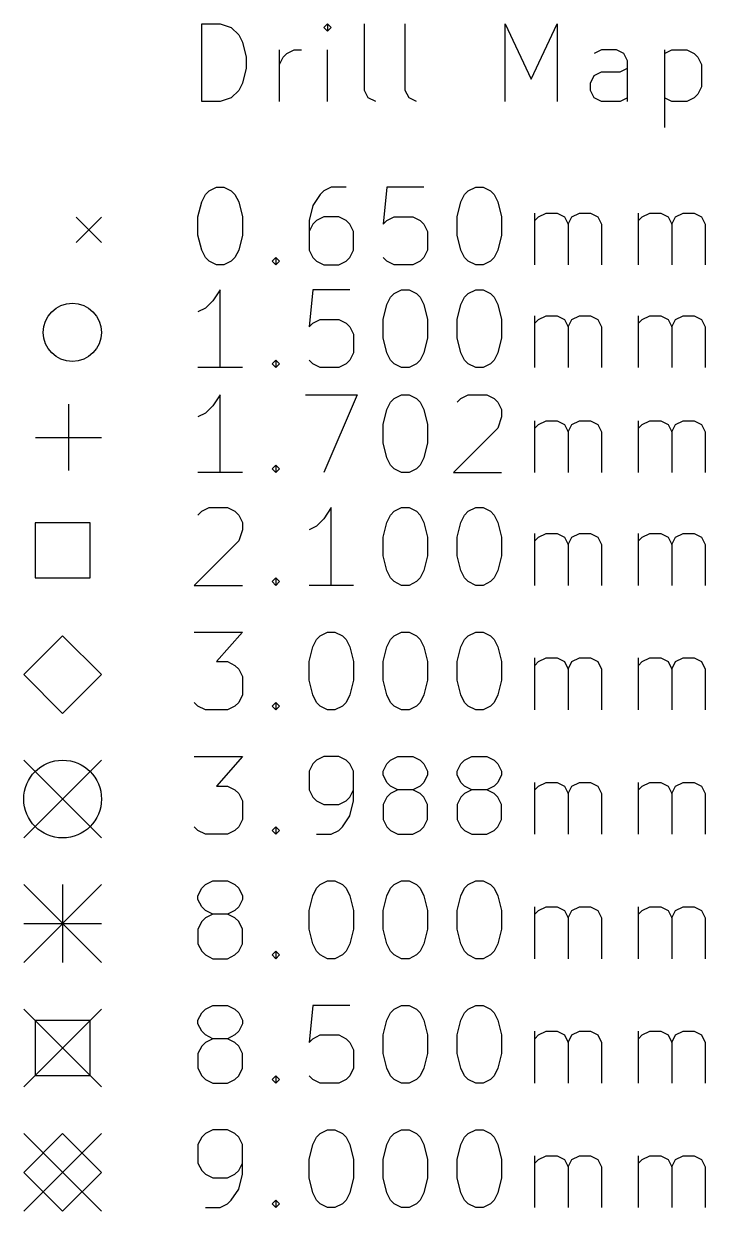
# Model space of a CAD drawing. Extents: x -27 to 322, y -216 to -27.
# Drawn here: x -27.02 to -9.5, y -214.92 to -184.38 of the extents above; entities that cross this region are included whole.
import ezdxf

# ---------------------------------------------------------------- set-up
doc = ezdxf.new("R2010")
doc.units = 0
doc.layers.add('BLACK', color=7, linetype='CONTINUOUS')

msp = doc.modelspace()

# ---------------------------------------------------------------- linework, layer by layer
at = {"layer": 'BLACK', "linetype": 'CONTINUOUS'}
for p, q in [((-22.4477, -186.383), (-22.4477, -184.383)), ((-22.4477, -184.383), (-21.9715, -184.383)), ((-21.9715, -184.383), (-21.6858, -184.479)), ((-19.2096, -184.383), (-19.3049, -184.479)), ((-19.1144, -184.479), (-19.2096, -184.383)), ((-19.2096, -184.383), (-19.2096, -184.574)), ((-18.2572, -186.098), (-18.2572, -184.383)), ((-17.2096, -186.098), (-17.2096, -184.383)), ((-14.6382, -186.383), (-14.6382, -184.383)), ((-14.6382, -184.383), (-13.9715, -185.812)), ((-13.9715, -185.812), (-13.3049, -184.383)), ((-13.3049, -184.383), (-13.3049, -186.383)), ((-21.6858, -184.479), (-21.4953, -184.669)), ((-21.4953, -184.669), (-21.4001, -184.86)), ((-19.3049, -184.479), (-19.2096, -184.574)), ((-19.2096, -184.574), (-19.1144, -184.479)), ((-21.4001, -184.86), (-21.3049, -185.241)), ((-20.4477, -186.383), (-20.4477, -185.05)), ((-20.2572, -185.145), (-20.0668, -185.05)), ((-20.0668, -185.05), (-19.8763, -185.05)), ((-19.2096, -186.383), (-19.2096, -185.05)), ((-12.162, -185.05), (-12.3525, -185.145)), ((-11.781, -185.05), (-12.162, -185.05)), ((-11.5906, -185.145), (-11.781, -185.05)), ((-10.5429, -185.05), (-10.5429, -187.05)), ((-10.5429, -185.145), (-10.3525, -185.05)), ((-10.3525, -185.05), (-9.97152, -185.05)), ((-9.97152, -185.05), (-9.78104, -185.145)), ((-21.3049, -185.241), (-21.3049, -185.526)), ((-20.4477, -185.431), (-20.3525, -185.241)), ((-20.3525, -185.241), (-20.2572, -185.145)), ((-11.4953, -185.336), (-11.5906, -185.145)), ((-11.4953, -186.383), (-11.4953, -185.336)), ((-9.78104, -185.145), (-9.6858, -185.241)), ((-9.6858, -185.241), (-9.59057, -185.431)), ((-21.3049, -185.526), (-21.4001, -185.907)), ((-12.3525, -185.717), (-12.162, -185.621)), ((-12.162, -185.621), (-11.6858, -185.621)), ((-11.6858, -185.621), (-11.4953, -185.526)), ((-9.59057, -185.431), (-9.59057, -186.002)), ((-21.4001, -185.907), (-21.4953, -186.098)), ((-12.4477, -185.907), (-12.3525, -185.717)), ((-12.4477, -186.098), (-12.4477, -185.907)), ((-21.4953, -186.098), (-21.6858, -186.288)), ((-18.162, -186.288), (-18.2572, -186.098)), ((-17.1144, -186.288), (-17.2096, -186.098)), ((-12.3525, -186.288), (-12.4477, -186.098)), ((-9.6858, -186.193), (-9.78104, -186.288)), ((-9.59057, -186.002), (-9.6858, -186.193)), ((-21.9715, -186.383), (-22.4477, -186.383)), ((-21.6858, -186.288), (-21.9715, -186.383)), ((-17.9715, -186.383), (-18.162, -186.288)), ((-16.9239, -186.383), (-17.1144, -186.288)), ((-12.162, -186.383), (-12.3525, -186.288)), ((-11.6858, -186.383), (-12.162, -186.383)), ((-11.4953, -186.288), (-11.6858, -186.383)), ((-10.3525, -186.383), (-10.5429, -186.288)), ((-9.97152, -186.383), (-10.3525, -186.383)), ((-9.78104, -186.288), (-9.97152, -186.383)), ((-22.3525, -188.774), (-22.2572, -188.679)), ((-22.2572, -188.679), (-22.0668, -188.583)), ((-22.0668, -188.583), (-21.8763, -188.583)), ((-21.8763, -188.583), (-21.6858, -188.679)), ((-21.6858, -188.679), (-21.5906, -188.774)), ((-19.3049, -188.679), (-19.4001, -188.774)), ((-19.1144, -188.583), (-19.3049, -188.679)), ((-18.7334, -188.583), (-19.1144, -188.583)), ((-17.6858, -188.583), (-17.781, -189.536)), ((-16.7334, -188.583), (-17.6858, -188.583)), ((-15.6858, -188.774), (-15.5906, -188.679)), ((-15.5906, -188.679), (-15.4001, -188.583)), ((-15.4001, -188.583), (-15.2096, -188.583)), ((-15.2096, -188.583), (-15.0191, -188.679)), ((-15.0191, -188.679), (-14.9239, -188.774)), ((-22.5429, -189.345), (-22.4477, -188.964)), ((-22.4477, -188.964), (-22.3525, -188.774)), ((-21.5906, -188.774), (-21.4953, -188.964)), ((-21.4953, -188.964), (-21.4001, -189.345)), ((-19.4001, -188.774), (-19.5906, -189.06)), ((-15.8763, -189.345), (-15.781, -188.964)), ((-15.781, -188.964), (-15.6858, -188.774)), ((-14.9239, -188.774), (-14.8287, -188.964)), ((-14.8287, -188.964), (-14.7334, -189.345)), ((-19.5906, -189.06), (-19.6858, -189.441)), ((-13.8763, -190.583), (-13.8763, -189.25)), ((-13.781, -189.345), (-13.5906, -189.25)), ((-13.5906, -189.25), (-13.3049, -189.25)), ((-13.3049, -189.25), (-13.1144, -189.345)), ((-12.9239, -189.345), (-12.7334, -189.25)), ((-12.7334, -189.25), (-12.4477, -189.25)), ((-12.4477, -189.25), (-12.2572, -189.345)), ((-11.2096, -190.583), (-11.2096, -189.25)), ((-11.1144, -189.345), (-10.9239, -189.25)), ((-10.9239, -189.25), (-10.6382, -189.25)), ((-10.6382, -189.25), (-10.4477, -189.345)), ((-10.2572, -189.345), (-10.0668, -189.25)), ((-10.0668, -189.25), (-9.78104, -189.25)), ((-9.78104, -189.25), (-9.59057, -189.345)), ((-25.6739, -189.354), (-25.0239, -190.004)), ((-25.0239, -189.354), (-25.6739, -190.004)), ((-22.5429, -189.821), (-22.5429, -189.345)), ((-21.4001, -189.345), (-21.4001, -189.821)), ((-19.6858, -189.441), (-19.6858, -190.202)), ((-19.5906, -189.536), (-19.6858, -189.726)), ((-19.4953, -189.441), (-19.5906, -189.536)), ((-19.3049, -189.345), (-19.4953, -189.441)), ((-18.9239, -189.345), (-19.3049, -189.345)), ((-18.7334, -189.441), (-18.9239, -189.345)), ((-18.6382, -189.536), (-18.7334, -189.441)), ((-18.5429, -189.726), (-18.6382, -189.536)), ((-17.781, -189.536), (-17.6858, -189.441)), ((-17.6858, -189.441), (-17.4953, -189.345)), ((-17.4953, -189.345), (-17.0191, -189.345)), ((-17.0191, -189.345), (-16.8287, -189.441)), ((-16.8287, -189.441), (-16.7334, -189.536)), ((-16.7334, -189.536), (-16.6382, -189.726)), ((-15.8763, -189.821), (-15.8763, -189.345)), ((-14.7334, -189.345), (-14.7334, -189.821)), ((-13.8763, -189.441), (-13.781, -189.345)), ((-13.1144, -189.345), (-13.0191, -189.536)), ((-13.0191, -189.536), (-12.9239, -189.345)), ((-13.0191, -189.536), (-13.0191, -190.583)), ((-12.2572, -189.345), (-12.162, -189.536)), ((-12.162, -189.536), (-12.162, -190.583)), ((-11.2096, -189.441), (-11.1144, -189.345)), ((-10.4477, -189.345), (-10.3525, -189.536)), ((-10.3525, -189.536), (-10.2572, -189.345)), ((-10.3525, -189.536), (-10.3525, -190.583)), ((-9.59057, -189.345), (-9.49533, -189.536)), ((-9.49533, -189.536), (-9.49533, -190.583)), ((-22.4477, -190.202), (-22.5429, -189.821)), ((-21.4001, -189.821), (-21.4953, -190.202)), ((-18.5429, -190.202), (-18.5429, -189.726)), ((-16.6382, -189.726), (-16.6382, -190.202)), ((-15.781, -190.202), (-15.8763, -189.821)), ((-14.7334, -189.821), (-14.8287, -190.202)), ((-22.3525, -190.393), (-22.4477, -190.202)), ((-21.4953, -190.202), (-21.5906, -190.393)), ((-19.6858, -190.202), (-19.5906, -190.393)), ((-18.6382, -190.393), (-18.5429, -190.202)), ((-16.6382, -190.202), (-16.7334, -190.393)), ((-15.6858, -190.393), (-15.781, -190.202)), ((-14.8287, -190.202), (-14.9239, -190.393)), ((-22.2572, -190.488), (-22.3525, -190.393)), ((-22.0668, -190.583), (-22.2572, -190.488)), ((-21.6858, -190.488), (-21.8763, -190.583)), ((-21.5906, -190.393), (-21.6858, -190.488)), ((-20.6382, -190.488), (-20.5429, -190.393)), ((-20.5429, -190.583), (-20.6382, -190.488)), ((-20.5429, -190.393), (-20.4477, -190.488)), ((-20.5429, -190.393), (-20.5429, -190.583)), ((-20.4477, -190.488), (-20.5429, -190.583)), ((-19.5906, -190.393), (-19.4953, -190.488)), ((-19.4953, -190.488), (-19.3049, -190.583)), ((-18.9239, -190.583), (-18.7334, -190.488)), ((-18.7334, -190.488), (-18.6382, -190.393)), ((-17.6858, -190.488), (-17.781, -190.393)), ((-17.4953, -190.583), (-17.6858, -190.488)), ((-16.8287, -190.488), (-17.0191, -190.583)), ((-16.7334, -190.393), (-16.8287, -190.488)), ((-15.5906, -190.488), (-15.6858, -190.393)), ((-15.4001, -190.583), (-15.5906, -190.488)), ((-15.0191, -190.488), (-15.2096, -190.583)), ((-14.9239, -190.393), (-15.0191, -190.488)), ((-21.8763, -190.583), (-22.0668, -190.583)), ((-19.3049, -190.583), (-18.9239, -190.583)), ((-17.0191, -190.583), (-17.4953, -190.583)), ((-15.2096, -190.583), (-15.4001, -190.583)), ((-21.9715, -191.223), (-22.162, -191.509)), ((-21.9715, -193.223), (-21.9715, -191.223)), ((-19.5906, -191.223), (-19.6858, -192.176)), ((-18.6382, -191.223), (-19.5906, -191.223)), ((-17.6858, -191.604), (-17.5906, -191.414)), ((-17.5906, -191.414), (-17.4953, -191.319)), ((-17.4953, -191.319), (-17.3049, -191.223)), ((-17.3049, -191.223), (-17.1144, -191.223)), ((-17.1144, -191.223), (-16.9239, -191.319)), ((-16.9239, -191.319), (-16.8287, -191.414)), ((-16.8287, -191.414), (-16.7334, -191.604)), ((-15.781, -191.604), (-15.6858, -191.414)), ((-15.6858, -191.414), (-15.5906, -191.319)), ((-15.5906, -191.319), (-15.4001, -191.223)), ((-15.4001, -191.223), (-15.2096, -191.223)), ((-15.2096, -191.223), (-15.0191, -191.319)), ((-15.0191, -191.319), (-14.9239, -191.414)), ((-14.9239, -191.414), (-14.8287, -191.604)), ((-22.3525, -191.7), (-22.5429, -191.795)), ((-22.162, -191.509), (-22.3525, -191.7)), ((-17.781, -191.985), (-17.6858, -191.604)), ((-16.7334, -191.604), (-16.6382, -191.985)), ((-15.8763, -191.985), (-15.781, -191.604)), ((-14.8287, -191.604), (-14.7334, -191.985)), ((-19.5906, -192.081), (-19.4001, -191.985)), ((-19.4001, -191.985), (-18.9239, -191.985)), ((-18.9239, -191.985), (-18.7334, -192.081)), ((-17.781, -192.461), (-17.781, -191.985)), ((-16.6382, -191.985), (-16.6382, -192.461)), ((-15.8763, -192.461), (-15.8763, -191.985)), ((-14.7334, -191.985), (-14.7334, -192.461)), ((-13.8763, -193.223), (-13.8763, -191.89)), ((-13.8763, -192.081), (-13.781, -191.985)), ((-13.781, -191.985), (-13.5906, -191.89)), ((-13.5906, -191.89), (-13.3049, -191.89)), ((-13.3049, -191.89), (-13.1144, -191.985)), ((-13.1144, -191.985), (-13.0191, -192.176)), ((-13.0191, -192.176), (-12.9239, -191.985)), ((-12.9239, -191.985), (-12.7334, -191.89)), ((-12.7334, -191.89), (-12.4477, -191.89)), ((-12.4477, -191.89), (-12.2572, -191.985)), ((-12.2572, -191.985), (-12.162, -192.176)), ((-11.2096, -193.223), (-11.2096, -191.89)), ((-11.2096, -192.081), (-11.1144, -191.985)), ((-11.1144, -191.985), (-10.9239, -191.89)), ((-10.9239, -191.89), (-10.6382, -191.89)), ((-10.6382, -191.89), (-10.4477, -191.985)), ((-10.4477, -191.985), (-10.3525, -192.176)), ((-10.3525, -192.176), (-10.2572, -191.985)), ((-10.2572, -191.985), (-10.0668, -191.89)), ((-10.0668, -191.89), (-9.78104, -191.89)), ((-9.78104, -191.89), (-9.59057, -191.985)), ((-9.59057, -191.985), (-9.49533, -192.176)), ((-19.6858, -192.176), (-19.5906, -192.081)), ((-18.7334, -192.081), (-18.6382, -192.176)), ((-18.6382, -192.176), (-18.5429, -192.366)), ((-18.5429, -192.366), (-18.5429, -192.842)), ((-13.0191, -192.176), (-13.0191, -193.223)), ((-12.162, -192.176), (-12.162, -193.223)), ((-10.3525, -192.176), (-10.3525, -193.223)), ((-9.49533, -192.176), (-9.49533, -193.223)), ((-17.6858, -192.842), (-17.781, -192.461)), ((-16.6382, -192.461), (-16.7334, -192.842)), ((-15.781, -192.842), (-15.8763, -192.461)), ((-14.7334, -192.461), (-14.8287, -192.842)), ((-18.5429, -192.842), (-18.6382, -193.033)), ((-17.5906, -193.033), (-17.6858, -192.842)), ((-16.7334, -192.842), (-16.8287, -193.033)), ((-15.6858, -193.033), (-15.781, -192.842)), ((-14.8287, -192.842), (-14.9239, -193.033)), ((-21.4001, -193.223), (-22.5429, -193.223)), ((-20.6382, -193.128), (-20.5429, -193.033)), ((-20.5429, -193.223), (-20.6382, -193.128)), ((-20.5429, -193.033), (-20.4477, -193.128)), ((-20.5429, -193.033), (-20.5429, -193.223)), ((-20.4477, -193.128), (-20.5429, -193.223)), ((-19.5906, -193.128), (-19.6858, -193.033)), ((-19.4001, -193.223), (-19.5906, -193.128)), ((-18.9239, -193.223), (-19.4001, -193.223)), ((-18.7334, -193.128), (-18.9239, -193.223)), ((-18.6382, -193.033), (-18.7334, -193.128)), ((-17.4953, -193.128), (-17.5906, -193.033)), ((-17.3049, -193.223), (-17.4953, -193.128)), ((-17.1144, -193.223), (-17.3049, -193.223)), ((-16.9239, -193.128), (-17.1144, -193.223)), ((-16.8287, -193.033), (-16.9239, -193.128)), ((-15.5906, -193.128), (-15.6858, -193.033)), ((-15.4001, -193.223), (-15.5906, -193.128)), ((-15.2096, -193.223), (-15.4001, -193.223)), ((-15.0191, -193.128), (-15.2096, -193.223)), ((-14.9239, -193.033), (-15.0191, -193.128)), ((-25.8748, -194.168), (-25.8748, -195.869)), ((-22.162, -194.209), (-22.3525, -194.4)), ((-21.9715, -193.923), (-22.162, -194.209)), ((-21.9715, -195.923), (-21.9715, -193.923)), ((-19.781, -193.923), (-18.4477, -193.923)), ((-18.4477, -193.923), (-19.3049, -195.923)), ((-17.6858, -194.304), (-17.5906, -194.114)), ((-17.5906, -194.114), (-17.4953, -194.019)), ((-17.4953, -194.019), (-17.3049, -193.923)), ((-17.3049, -193.923), (-17.1144, -193.923)), ((-17.1144, -193.923), (-16.9239, -194.019)), ((-16.9239, -194.019), (-16.8287, -194.114)), ((-16.8287, -194.114), (-16.7334, -194.304)), ((-15.8763, -194.114), (-15.781, -194.019)), ((-15.781, -194.019), (-15.5906, -193.923)), ((-15.5906, -193.923), (-15.1144, -193.923)), ((-15.1144, -193.923), (-14.9239, -194.019)), ((-14.9239, -194.019), (-14.8287, -194.114)), ((-14.8287, -194.114), (-14.7334, -194.304)), ((-22.3525, -194.4), (-22.5429, -194.495)), ((-17.781, -194.685), (-17.6858, -194.304)), ((-16.7334, -194.304), (-16.6382, -194.685)), ((-14.7334, -194.495), (-14.8287, -194.781)), ((-14.7334, -194.304), (-14.7334, -194.495)), ((-17.781, -195.161), (-17.781, -194.685)), ((-16.6382, -194.685), (-16.6382, -195.161)), ((-14.8287, -194.781), (-15.9715, -195.923)), ((-13.8763, -195.923), (-13.8763, -194.59)), ((-13.8763, -194.781), (-13.781, -194.685)), ((-13.781, -194.685), (-13.5906, -194.59)), ((-13.5906, -194.59), (-13.3049, -194.59)), ((-13.3049, -194.59), (-13.1144, -194.685)), ((-13.1144, -194.685), (-13.0191, -194.876)), ((-13.0191, -194.876), (-12.9239, -194.685)), ((-12.9239, -194.685), (-12.7334, -194.59)), ((-12.7334, -194.59), (-12.4477, -194.59)), ((-12.4477, -194.59), (-12.2572, -194.685)), ((-12.2572, -194.685), (-12.162, -194.876)), ((-11.2096, -195.923), (-11.2096, -194.59)), ((-11.2096, -194.781), (-11.1144, -194.685)), ((-11.1144, -194.685), (-10.9239, -194.59)), ((-10.9239, -194.59), (-10.6382, -194.59)), ((-10.6382, -194.59), (-10.4477, -194.685)), ((-10.4477, -194.685), (-10.3525, -194.876)), ((-10.3525, -194.876), (-10.2572, -194.685)), ((-10.2572, -194.685), (-10.0668, -194.59)), ((-10.0668, -194.59), (-9.78104, -194.59)), ((-9.78104, -194.59), (-9.59057, -194.685)), ((-9.59057, -194.685), (-9.49533, -194.876)), ((-26.7257, -195.019), (-25.0239, -195.019)), ((-13.0191, -194.876), (-13.0191, -195.923)), ((-12.162, -194.876), (-12.162, -195.923)), ((-10.3525, -194.876), (-10.3525, -195.923)), ((-9.49533, -194.876), (-9.49533, -195.923)), ((-17.6858, -195.542), (-17.781, -195.161)), ((-16.6382, -195.161), (-16.7334, -195.542)), ((-20.6382, -195.828), (-20.5429, -195.733)), ((-20.5429, -195.733), (-20.4477, -195.828)), ((-20.5429, -195.733), (-20.5429, -195.923)), ((-17.5906, -195.733), (-17.6858, -195.542)), ((-17.4953, -195.828), (-17.5906, -195.733)), ((-16.8287, -195.733), (-16.9239, -195.828)), ((-16.7334, -195.542), (-16.8287, -195.733)), ((-21.4001, -195.923), (-22.5429, -195.923)), ((-20.5429, -195.923), (-20.6382, -195.828)), ((-20.4477, -195.828), (-20.5429, -195.923)), ((-17.3049, -195.923), (-17.4953, -195.828)), ((-17.1144, -195.923), (-17.3049, -195.923)), ((-16.9239, -195.828), (-17.1144, -195.923)), ((-15.9715, -195.923), (-14.7334, -195.923)), ((-22.5429, -197.016), (-22.4477, -196.92)), ((-22.4477, -196.92), (-22.2572, -196.825)), ((-22.2572, -196.825), (-21.781, -196.825)), ((-21.781, -196.825), (-21.5906, -196.92)), ((-21.5906, -196.92), (-21.4953, -197.016)), ((-19.1144, -196.825), (-19.3049, -197.111)), ((-19.1144, -198.825), (-19.1144, -196.825)), ((-17.5906, -197.016), (-17.4953, -196.92)), ((-17.4953, -196.92), (-17.3049, -196.825)), ((-17.3049, -196.825), (-17.1144, -196.825)), ((-17.1144, -196.825), (-16.9239, -196.92)), ((-16.9239, -196.92), (-16.8287, -197.016)), ((-15.6858, -197.016), (-15.5906, -196.92)), ((-15.5906, -196.92), (-15.4001, -196.825)), ((-15.4001, -196.825), (-15.2096, -196.825)), ((-15.2096, -196.825), (-15.0191, -196.92)), ((-15.0191, -196.92), (-14.9239, -197.016)), ((-25.3168, -197.213), (-26.731, -197.213)), ((-26.731, -197.213), (-26.731, -198.628)), ((-25.3168, -198.628), (-25.3168, -197.213)), ((-21.4953, -197.016), (-21.4001, -197.206)), ((-21.4001, -197.206), (-21.4001, -197.397)), ((-19.3049, -197.111), (-19.4953, -197.301)), ((-17.781, -197.587), (-17.6858, -197.206)), ((-17.6858, -197.206), (-17.5906, -197.016)), ((-16.8287, -197.016), (-16.7334, -197.206)), ((-16.7334, -197.206), (-16.6382, -197.587)), ((-15.8763, -197.587), (-15.781, -197.206)), ((-15.781, -197.206), (-15.6858, -197.016)), ((-14.9239, -197.016), (-14.8287, -197.206)), ((-14.8287, -197.206), (-14.7334, -197.587)), ((-21.4001, -197.397), (-21.4953, -197.682)), ((-19.4953, -197.301), (-19.6858, -197.397)), ((-13.8763, -198.825), (-13.8763, -197.492)), ((-13.781, -197.587), (-13.5906, -197.492)), ((-13.5906, -197.492), (-13.3049, -197.492)), ((-13.3049, -197.492), (-13.1144, -197.587)), ((-12.9239, -197.587), (-12.7334, -197.492)), ((-12.7334, -197.492), (-12.4477, -197.492)), ((-12.4477, -197.492), (-12.2572, -197.587)), ((-11.2096, -198.825), (-11.2096, -197.492)), ((-11.1144, -197.587), (-10.9239, -197.492)), ((-10.9239, -197.492), (-10.6382, -197.492)), ((-10.6382, -197.492), (-10.4477, -197.587)), ((-10.2572, -197.587), (-10.0668, -197.492)), ((-10.0668, -197.492), (-9.78104, -197.492)), ((-9.78104, -197.492), (-9.59057, -197.587)), ((-21.4953, -197.682), (-22.6382, -198.825)), ((-17.781, -198.063), (-17.781, -197.587)), ((-16.6382, -197.587), (-16.6382, -198.063)), ((-15.8763, -198.063), (-15.8763, -197.587)), ((-14.7334, -197.587), (-14.7334, -198.063)), ((-13.8763, -197.682), (-13.781, -197.587)), ((-13.1144, -197.587), (-13.0191, -197.778)), ((-13.0191, -197.778), (-12.9239, -197.587)), ((-13.0191, -197.778), (-13.0191, -198.825)), ((-12.2572, -197.587), (-12.162, -197.778)), ((-12.162, -197.778), (-12.162, -198.825)), ((-11.2096, -197.682), (-11.1144, -197.587)), ((-10.4477, -197.587), (-10.3525, -197.778)), ((-10.3525, -197.778), (-10.2572, -197.587)), ((-10.3525, -197.778), (-10.3525, -198.825)), ((-9.59057, -197.587), (-9.49533, -197.778)), ((-9.49533, -197.778), (-9.49533, -198.825)), ((-17.6858, -198.444), (-17.781, -198.063)), ((-16.6382, -198.063), (-16.7334, -198.444)), ((-15.781, -198.444), (-15.8763, -198.063)), ((-14.7334, -198.063), (-14.8287, -198.444)), ((-17.5906, -198.635), (-17.6858, -198.444)), ((-16.7334, -198.444), (-16.8287, -198.635)), ((-15.6858, -198.635), (-15.781, -198.444)), ((-14.8287, -198.444), (-14.9239, -198.635)), ((-26.731, -198.628), (-25.3168, -198.628)), ((-20.6382, -198.73), (-20.5429, -198.635)), ((-20.5429, -198.825), (-20.6382, -198.73)), ((-20.5429, -198.635), (-20.4477, -198.73)), ((-20.5429, -198.635), (-20.5429, -198.825)), ((-20.4477, -198.73), (-20.5429, -198.825)), ((-17.4953, -198.73), (-17.5906, -198.635)), ((-17.3049, -198.825), (-17.4953, -198.73)), ((-16.9239, -198.73), (-17.1144, -198.825)), ((-16.8287, -198.635), (-16.9239, -198.73)), ((-15.5906, -198.73), (-15.6858, -198.635)), ((-15.4001, -198.825), (-15.5906, -198.73)), ((-15.0191, -198.73), (-15.2096, -198.825)), ((-14.9239, -198.635), (-15.0191, -198.73)), ((-22.6382, -198.825), (-21.4001, -198.825)), ((-18.5429, -198.825), (-19.6858, -198.825)), ((-17.1144, -198.825), (-17.3049, -198.825)), ((-15.2096, -198.825), (-15.4001, -198.825)), ((-26.0239, -200.12), (-27.0239, -201.12)), ((-25.0239, -201.12), (-26.0239, -200.12)), ((-22.6382, -200.025), (-21.4001, -200.025)), ((-21.4001, -200.025), (-22.0668, -200.787)), ((-19.5906, -200.406), (-19.4953, -200.216)), ((-19.4953, -200.216), (-19.4001, -200.12)), ((-19.4001, -200.12), (-19.2096, -200.025)), ((-19.2096, -200.025), (-19.0191, -200.025)), ((-19.0191, -200.025), (-18.8287, -200.12)), ((-18.8287, -200.12), (-18.7334, -200.216)), ((-18.7334, -200.216), (-18.6382, -200.406)), ((-17.6858, -200.406), (-17.5906, -200.216)), ((-17.5906, -200.216), (-17.4953, -200.12)), ((-17.4953, -200.12), (-17.3049, -200.025)), ((-17.3049, -200.025), (-17.1144, -200.025)), ((-17.1144, -200.025), (-16.9239, -200.12)), ((-16.9239, -200.12), (-16.8287, -200.216)), ((-16.8287, -200.216), (-16.7334, -200.406)), ((-15.781, -200.406), (-15.6858, -200.216)), ((-15.6858, -200.216), (-15.5906, -200.12)), ((-15.5906, -200.12), (-15.4001, -200.025)), ((-15.4001, -200.025), (-15.2096, -200.025)), ((-15.2096, -200.025), (-15.0191, -200.12)), ((-15.0191, -200.12), (-14.9239, -200.216)), ((-14.9239, -200.216), (-14.8287, -200.406)), ((-19.6858, -200.787), (-19.5906, -200.406)), ((-18.6382, -200.406), (-18.5429, -200.787)), ((-17.781, -200.787), (-17.6858, -200.406)), ((-16.7334, -200.406), (-16.6382, -200.787)), ((-15.8763, -200.787), (-15.781, -200.406)), ((-14.8287, -200.406), (-14.7334, -200.787)), ((-22.0668, -200.787), (-21.781, -200.787)), ((-21.781, -200.787), (-21.5906, -200.882)), ((-21.5906, -200.882), (-21.4953, -200.978)), ((-19.6858, -201.263), (-19.6858, -200.787)), ((-18.5429, -200.787), (-18.5429, -201.263)), ((-17.781, -201.263), (-17.781, -200.787)), ((-16.6382, -200.787), (-16.6382, -201.263)), ((-15.8763, -201.263), (-15.8763, -200.787)), ((-14.7334, -200.787), (-14.7334, -201.263)), ((-13.8763, -202.025), (-13.8763, -200.692)), ((-13.8763, -200.882), (-13.781, -200.787)), ((-13.781, -200.787), (-13.5906, -200.692)), ((-13.5906, -200.692), (-13.3049, -200.692)), ((-13.3049, -200.692), (-13.1144, -200.787)), ((-13.1144, -200.787), (-13.0191, -200.978)), ((-13.0191, -200.978), (-12.9239, -200.787)), ((-12.9239, -200.787), (-12.7334, -200.692)), ((-12.7334, -200.692), (-12.4477, -200.692)), ((-12.4477, -200.692), (-12.2572, -200.787)), ((-12.2572, -200.787), (-12.162, -200.978)), ((-11.2096, -202.025), (-11.2096, -200.692)), ((-11.2096, -200.882), (-11.1144, -200.787)), ((-11.1144, -200.787), (-10.9239, -200.692)), ((-10.9239, -200.692), (-10.6382, -200.692)), ((-10.6382, -200.692), (-10.4477, -200.787)), ((-10.4477, -200.787), (-10.3525, -200.978)), ((-10.3525, -200.978), (-10.2572, -200.787)), ((-10.2572, -200.787), (-10.0668, -200.692)), ((-10.0668, -200.692), (-9.78104, -200.692)), ((-9.78104, -200.692), (-9.59057, -200.787)), ((-9.59057, -200.787), (-9.49533, -200.978)), ((-27.0239, -201.12), (-26.0239, -202.12)), ((-26.0239, -202.12), (-25.0239, -201.12)), ((-21.4953, -200.978), (-21.4001, -201.168)), ((-21.4001, -201.168), (-21.4001, -201.644)), ((-13.0191, -200.978), (-13.0191, -202.025)), ((-12.162, -200.978), (-12.162, -202.025)), ((-10.3525, -200.978), (-10.3525, -202.025)), ((-9.49533, -200.978), (-9.49533, -202.025)), ((-19.5906, -201.644), (-19.6858, -201.263)), ((-18.5429, -201.263), (-18.6382, -201.644)), ((-17.6858, -201.644), (-17.781, -201.263)), ((-16.6382, -201.263), (-16.7334, -201.644)), ((-15.781, -201.644), (-15.8763, -201.263)), ((-14.7334, -201.263), (-14.8287, -201.644)), ((-22.5429, -201.93), (-22.6382, -201.835)), ((-21.4953, -201.835), (-21.5906, -201.93)), ((-21.4001, -201.644), (-21.4953, -201.835)), ((-20.6382, -201.93), (-20.5429, -201.835)), ((-20.5429, -201.835), (-20.4477, -201.93)), ((-20.5429, -201.835), (-20.5429, -202.025)), ((-19.4953, -201.835), (-19.5906, -201.644)), ((-19.4001, -201.93), (-19.4953, -201.835)), ((-18.7334, -201.835), (-18.8287, -201.93)), ((-18.6382, -201.644), (-18.7334, -201.835)), ((-17.5906, -201.835), (-17.6858, -201.644)), ((-17.4953, -201.93), (-17.5906, -201.835)), ((-16.8287, -201.835), (-16.9239, -201.93)), ((-16.7334, -201.644), (-16.8287, -201.835)), ((-15.6858, -201.835), (-15.781, -201.644)), ((-15.5906, -201.93), (-15.6858, -201.835)), ((-14.9239, -201.835), (-15.0191, -201.93)), ((-14.8287, -201.644), (-14.9239, -201.835)), ((-22.3525, -202.025), (-22.5429, -201.93)), ((-21.781, -202.025), (-22.3525, -202.025)), ((-21.5906, -201.93), (-21.781, -202.025)), ((-20.5429, -202.025), (-20.6382, -201.93)), ((-20.4477, -201.93), (-20.5429, -202.025)), ((-19.2096, -202.025), (-19.4001, -201.93)), ((-19.0191, -202.025), (-19.2096, -202.025)), ((-18.8287, -201.93), (-19.0191, -202.025)), ((-17.3049, -202.025), (-17.4953, -201.93)), ((-17.1144, -202.025), (-17.3049, -202.025)), ((-16.9239, -201.93), (-17.1144, -202.025)), ((-15.4001, -202.025), (-15.5906, -201.93)), ((-15.2096, -202.025), (-15.4001, -202.025)), ((-15.0191, -201.93), (-15.2096, -202.025)), ((-27.0239, -203.32), (-25.0239, -205.32)), ((-25.0239, -203.32), (-27.0239, -205.32)), ((-22.6382, -203.225), (-21.4001, -203.225)), ((-21.4001, -203.225), (-22.0668, -203.987)), ((-19.4953, -203.32), (-19.5906, -203.416)), ((-19.3049, -203.225), (-19.4953, -203.32)), ((-18.9239, -203.225), (-19.3049, -203.225)), ((-18.7334, -203.32), (-18.9239, -203.225)), ((-18.6382, -203.416), (-18.7334, -203.32)), ((-17.6858, -203.416), (-17.5906, -203.32)), ((-17.5906, -203.32), (-17.4001, -203.225)), ((-17.4001, -203.225), (-17.0191, -203.225)), ((-17.0191, -203.225), (-16.8287, -203.32)), ((-16.8287, -203.32), (-16.7334, -203.416)), ((-15.781, -203.416), (-15.6858, -203.32)), ((-15.6858, -203.32), (-15.4953, -203.225)), ((-15.4953, -203.225), (-15.1144, -203.225)), ((-15.1144, -203.225), (-14.9239, -203.32)), ((-14.9239, -203.32), (-14.8287, -203.416)), ((-19.5906, -203.416), (-19.6858, -203.606)), ((-19.6858, -203.606), (-19.6858, -204.082)), ((-18.5429, -203.606), (-18.6382, -203.416)), ((-18.5429, -204.368), (-18.5429, -203.606)), ((-17.781, -203.606), (-17.6858, -203.416)), ((-17.781, -203.701), (-17.781, -203.606)), ((-16.7334, -203.416), (-16.6382, -203.606)), ((-16.6382, -203.606), (-16.6382, -203.701)), ((-15.8763, -203.606), (-15.781, -203.416)), ((-15.8763, -203.701), (-15.8763, -203.606)), ((-14.8287, -203.416), (-14.7334, -203.606)), ((-14.7334, -203.606), (-14.7334, -203.701)), ((-22.0668, -203.987), (-21.781, -203.987)), ((-21.781, -203.987), (-21.5906, -204.082)), ((-17.6858, -203.892), (-17.781, -203.701)), ((-17.5906, -203.987), (-17.6858, -203.892)), ((-17.4001, -204.082), (-17.5906, -203.987)), ((-16.8287, -203.987), (-17.0191, -204.082)), ((-16.7334, -203.892), (-16.8287, -203.987)), ((-16.6382, -203.701), (-16.7334, -203.892)), ((-15.781, -203.892), (-15.8763, -203.701)), ((-15.6858, -203.987), (-15.781, -203.892)), ((-15.4953, -204.082), (-15.6858, -203.987)), ((-14.9239, -203.987), (-15.1144, -204.082)), ((-14.8287, -203.892), (-14.9239, -203.987)), ((-14.7334, -203.701), (-14.8287, -203.892)), ((-13.8763, -205.225), (-13.8763, -203.892)), ((-13.8763, -204.082), (-13.781, -203.987)), ((-13.781, -203.987), (-13.5906, -203.892)), ((-13.5906, -203.892), (-13.3049, -203.892)), ((-13.3049, -203.892), (-13.1144, -203.987)), ((-13.1144, -203.987), (-13.0191, -204.178)), ((-13.0191, -204.178), (-12.9239, -203.987)), ((-12.9239, -203.987), (-12.7334, -203.892)), ((-12.7334, -203.892), (-12.4477, -203.892)), ((-12.4477, -203.892), (-12.2572, -203.987)), ((-12.2572, -203.987), (-12.162, -204.178)), ((-11.2096, -205.225), (-11.2096, -203.892)), ((-11.2096, -204.082), (-11.1144, -203.987)), ((-11.1144, -203.987), (-10.9239, -203.892)), ((-10.9239, -203.892), (-10.6382, -203.892)), ((-10.6382, -203.892), (-10.4477, -203.987)), ((-10.4477, -203.987), (-10.3525, -204.178)), ((-10.3525, -204.178), (-10.2572, -203.987)), ((-10.2572, -203.987), (-10.0668, -203.892)), ((-10.0668, -203.892), (-9.78104, -203.892)), ((-9.78104, -203.892), (-9.59057, -203.987)), ((-9.59057, -203.987), (-9.49533, -204.178)), ((-21.5906, -204.082), (-21.4953, -204.178)), ((-21.4953, -204.178), (-21.4001, -204.368)), ((-19.6858, -204.082), (-19.5906, -204.273)), ((-19.5906, -204.273), (-19.4953, -204.368)), ((-18.7334, -204.368), (-18.6382, -204.273)), ((-18.6382, -204.273), (-18.5429, -204.082)), ((-17.6858, -204.273), (-17.781, -204.463)), ((-17.5906, -204.178), (-17.6858, -204.273)), ((-17.4001, -204.082), (-17.5906, -204.178)), ((-17.0191, -204.082), (-17.4001, -204.082)), ((-16.8287, -204.178), (-17.0191, -204.082)), ((-16.7334, -204.273), (-16.8287, -204.178)), ((-16.6382, -204.463), (-16.7334, -204.273)), ((-15.781, -204.273), (-15.8763, -204.463)), ((-15.6858, -204.178), (-15.781, -204.273)), ((-15.4953, -204.082), (-15.6858, -204.178)), ((-15.1144, -204.082), (-15.4953, -204.082)), ((-14.9239, -204.178), (-15.1144, -204.082)), ((-14.8287, -204.273), (-14.9239, -204.178)), ((-14.7334, -204.463), (-14.8287, -204.273)), ((-13.0191, -204.178), (-13.0191, -205.225)), ((-12.162, -204.178), (-12.162, -205.225)), ((-10.3525, -204.178), (-10.3525, -205.225)), ((-9.49533, -204.178), (-9.49533, -205.225)), ((-21.4001, -204.368), (-21.4001, -204.844)), ((-19.4953, -204.368), (-19.3049, -204.463)), ((-19.3049, -204.463), (-18.9239, -204.463)), ((-18.9239, -204.463), (-18.7334, -204.368)), ((-18.6382, -204.749), (-18.5429, -204.368)), ((-17.781, -204.463), (-17.781, -204.844)), ((-16.6382, -204.844), (-16.6382, -204.463)), ((-15.8763, -204.463), (-15.8763, -204.844)), ((-14.7334, -204.844), (-14.7334, -204.463)), ((-21.4001, -204.844), (-21.4953, -205.035)), ((-18.8287, -205.035), (-18.6382, -204.749)), ((-17.781, -204.844), (-17.6858, -205.035)), ((-16.7334, -205.035), (-16.6382, -204.844)), ((-15.8763, -204.844), (-15.781, -205.035)), ((-14.8287, -205.035), (-14.7334, -204.844)), ((-22.5429, -205.13), (-22.6382, -205.035)), ((-22.3525, -205.225), (-22.5429, -205.13)), ((-21.5906, -205.13), (-21.781, -205.225)), ((-21.4953, -205.035), (-21.5906, -205.13)), ((-20.6382, -205.13), (-20.5429, -205.035)), ((-20.5429, -205.225), (-20.6382, -205.13)), ((-20.5429, -205.035), (-20.4477, -205.13)), ((-20.5429, -205.035), (-20.5429, -205.225)), ((-20.4477, -205.13), (-20.5429, -205.225)), ((-19.1144, -205.225), (-18.9239, -205.13)), ((-18.9239, -205.13), (-18.8287, -205.035)), ((-17.6858, -205.035), (-17.5906, -205.13)), ((-17.5906, -205.13), (-17.4001, -205.225)), ((-17.0191, -205.225), (-16.8287, -205.13)), ((-16.8287, -205.13), (-16.7334, -205.035)), ((-15.781, -205.035), (-15.6858, -205.13)), ((-15.6858, -205.13), (-15.4953, -205.225)), ((-15.1144, -205.225), (-14.9239, -205.13)), ((-14.9239, -205.13), (-14.8287, -205.035)), ((-21.781, -205.225), (-22.3525, -205.225)), ((-19.4953, -205.225), (-19.1144, -205.225)), ((-17.4001, -205.225), (-17.0191, -205.225)), ((-15.4953, -205.225), (-15.1144, -205.225)), ((-22.3525, -206.52), (-22.162, -206.425)), ((-22.162, -206.425), (-21.781, -206.425)), ((-21.781, -206.425), (-21.5906, -206.52)), ((-19.4001, -206.52), (-19.2096, -206.425)), ((-19.2096, -206.425), (-19.0191, -206.425)), ((-19.0191, -206.425), (-18.8287, -206.52)), ((-17.4953, -206.52), (-17.3049, -206.425)), ((-17.3049, -206.425), (-17.1144, -206.425)), ((-17.1144, -206.425), (-16.9239, -206.52)), ((-15.5906, -206.52), (-15.4001, -206.425)), ((-15.4001, -206.425), (-15.2096, -206.425)), ((-15.2096, -206.425), (-15.0191, -206.52)), ((-27.0239, -206.52), (-25.0239, -208.52)), ((-25.0239, -206.52), (-27.0239, -208.52)), ((-26.0239, -206.52), (-26.0239, -208.52)), ((-22.5429, -206.806), (-22.4477, -206.616)), ((-22.4477, -206.616), (-22.3525, -206.52)), ((-21.5906, -206.52), (-21.4953, -206.616)), ((-21.4953, -206.616), (-21.4001, -206.806)), ((-19.5906, -206.806), (-19.4953, -206.616)), ((-19.4953, -206.616), (-19.4001, -206.52)), ((-18.8287, -206.52), (-18.7334, -206.616)), ((-18.7334, -206.616), (-18.6382, -206.806)), ((-17.6858, -206.806), (-17.5906, -206.616)), ((-17.5906, -206.616), (-17.4953, -206.52)), ((-16.9239, -206.52), (-16.8287, -206.616)), ((-16.8287, -206.616), (-16.7334, -206.806)), ((-15.781, -206.806), (-15.6858, -206.616)), ((-15.6858, -206.616), (-15.5906, -206.52)), ((-15.0191, -206.52), (-14.9239, -206.616)), ((-14.9239, -206.616), (-14.8287, -206.806)), ((-22.5429, -206.901), (-22.5429, -206.806)), ((-22.4477, -207.092), (-22.5429, -206.901)), ((-21.4001, -206.901), (-21.4953, -207.092)), ((-21.4001, -206.806), (-21.4001, -206.901)), ((-19.6858, -207.187), (-19.5906, -206.806)), ((-18.6382, -206.806), (-18.5429, -207.187)), ((-17.781, -207.187), (-17.6858, -206.806)), ((-16.7334, -206.806), (-16.6382, -207.187)), ((-15.8763, -207.187), (-15.781, -206.806)), ((-14.8287, -206.806), (-14.7334, -207.187)), ((-22.3525, -207.187), (-22.4477, -207.092)), ((-22.162, -207.282), (-22.3525, -207.187)), ((-22.162, -207.282), (-22.3525, -207.378)), ((-21.781, -207.282), (-22.162, -207.282)), ((-21.5906, -207.187), (-21.781, -207.282)), ((-21.5906, -207.378), (-21.781, -207.282)), ((-21.4953, -207.092), (-21.5906, -207.187)), ((-19.6858, -207.663), (-19.6858, -207.187)), ((-18.5429, -207.187), (-18.5429, -207.663)), ((-17.781, -207.663), (-17.781, -207.187)), ((-16.6382, -207.187), (-16.6382, -207.663)), ((-15.8763, -207.663), (-15.8763, -207.187)), ((-14.7334, -207.187), (-14.7334, -207.663)), ((-13.8763, -208.425), (-13.8763, -207.092)), ((-13.8763, -207.282), (-13.781, -207.187)), ((-13.781, -207.187), (-13.5906, -207.092)), ((-13.5906, -207.092), (-13.3049, -207.092)), ((-13.3049, -207.092), (-13.1144, -207.187)), ((-13.1144, -207.187), (-13.0191, -207.378)), ((-13.0191, -207.378), (-12.9239, -207.187)), ((-12.9239, -207.187), (-12.7334, -207.092)), ((-12.7334, -207.092), (-12.4477, -207.092)), ((-12.4477, -207.092), (-12.2572, -207.187)), ((-12.2572, -207.187), (-12.162, -207.378)), ((-11.2096, -208.425), (-11.2096, -207.092)), ((-11.2096, -207.282), (-11.1144, -207.187)), ((-11.1144, -207.187), (-10.9239, -207.092)), ((-10.9239, -207.092), (-10.6382, -207.092)), ((-10.6382, -207.092), (-10.4477, -207.187)), ((-10.4477, -207.187), (-10.3525, -207.378)), ((-10.3525, -207.378), (-10.2572, -207.187)), ((-10.2572, -207.187), (-10.0668, -207.092)), ((-10.0668, -207.092), (-9.78104, -207.092)), ((-9.78104, -207.092), (-9.59057, -207.187)), ((-9.59057, -207.187), (-9.49533, -207.378)), ((-27.0239, -207.52), (-25.0239, -207.52)), ((-22.4477, -207.473), (-22.5429, -207.663)), ((-22.3525, -207.378), (-22.4477, -207.473)), ((-21.4953, -207.473), (-21.5906, -207.378)), ((-21.4001, -207.663), (-21.4953, -207.473)), ((-13.0191, -207.378), (-13.0191, -208.425)), ((-12.162, -207.378), (-12.162, -208.425)), ((-10.3525, -207.378), (-10.3525, -208.425)), ((-9.49533, -207.378), (-9.49533, -208.425)), ((-22.5429, -207.663), (-22.5429, -208.044)), ((-21.4001, -208.044), (-21.4001, -207.663)), ((-19.5906, -208.044), (-19.6858, -207.663)), ((-18.5429, -207.663), (-18.6382, -208.044)), ((-17.6858, -208.044), (-17.781, -207.663)), ((-16.6382, -207.663), (-16.7334, -208.044)), ((-15.781, -208.044), (-15.8763, -207.663)), ((-14.7334, -207.663), (-14.8287, -208.044)), ((-22.5429, -208.044), (-22.4477, -208.235)), ((-22.4477, -208.235), (-22.3525, -208.33)), ((-21.5906, -208.33), (-21.4953, -208.235)), ((-21.4953, -208.235), (-21.4001, -208.044)), ((-20.6382, -208.33), (-20.5429, -208.235)), ((-20.5429, -208.235), (-20.4477, -208.33)), ((-20.5429, -208.235), (-20.5429, -208.425)), ((-19.4953, -208.235), (-19.5906, -208.044)), ((-19.4001, -208.33), (-19.4953, -208.235)), ((-18.7334, -208.235), (-18.8287, -208.33)), ((-18.6382, -208.044), (-18.7334, -208.235)), ((-17.5906, -208.235), (-17.6858, -208.044)), ((-17.4953, -208.33), (-17.5906, -208.235)), ((-16.8287, -208.235), (-16.9239, -208.33)), ((-16.7334, -208.044), (-16.8287, -208.235)), ((-15.6858, -208.235), (-15.781, -208.044)), ((-15.5906, -208.33), (-15.6858, -208.235)), ((-14.9239, -208.235), (-15.0191, -208.33)), ((-14.8287, -208.044), (-14.9239, -208.235)), ((-22.3525, -208.33), (-22.162, -208.425)), ((-22.162, -208.425), (-21.781, -208.425)), ((-21.781, -208.425), (-21.5906, -208.33)), ((-20.5429, -208.425), (-20.6382, -208.33)), ((-20.4477, -208.33), (-20.5429, -208.425)), ((-19.2096, -208.425), (-19.4001, -208.33)), ((-19.0191, -208.425), (-19.2096, -208.425)), ((-18.8287, -208.33), (-19.0191, -208.425)), ((-17.3049, -208.425), (-17.4953, -208.33)), ((-17.1144, -208.425), (-17.3049, -208.425)), ((-16.9239, -208.33), (-17.1144, -208.425)), ((-15.4001, -208.425), (-15.5906, -208.33)), ((-15.2096, -208.425), (-15.4001, -208.425)), ((-15.0191, -208.33), (-15.2096, -208.425)), ((-27.0239, -209.72), (-25.0239, -211.72)), ((-25.0239, -209.72), (-27.0239, -211.72)), ((-22.4477, -209.816), (-22.3525, -209.72)), ((-22.3525, -209.72), (-22.162, -209.625)), ((-22.162, -209.625), (-21.781, -209.625)), ((-21.781, -209.625), (-21.5906, -209.72)), ((-21.5906, -209.72), (-21.4953, -209.816)), ((-19.5906, -209.625), (-19.6858, -210.578)), ((-18.6382, -209.625), (-19.5906, -209.625)), ((-17.5906, -209.816), (-17.4953, -209.72)), ((-17.4953, -209.72), (-17.3049, -209.625)), ((-17.3049, -209.625), (-17.1144, -209.625)), ((-17.1144, -209.625), (-16.9239, -209.72)), ((-16.9239, -209.72), (-16.8287, -209.816)), ((-15.6858, -209.816), (-15.5906, -209.72)), ((-15.5906, -209.72), (-15.4001, -209.625)), ((-15.4001, -209.625), (-15.2096, -209.625)), ((-15.2096, -209.625), (-15.0191, -209.72)), ((-15.0191, -209.72), (-14.9239, -209.816)), ((-25.3168, -210.013), (-26.731, -210.013)), ((-26.731, -210.013), (-26.731, -211.428)), ((-25.3168, -211.428), (-25.3168, -210.013)), ((-22.5429, -210.006), (-22.4477, -209.816)), ((-22.5429, -210.101), (-22.5429, -210.006)), ((-21.4953, -209.816), (-21.4001, -210.006)), ((-21.4001, -210.006), (-21.4001, -210.101)), ((-17.781, -210.387), (-17.6858, -210.006)), ((-17.6858, -210.006), (-17.5906, -209.816)), ((-16.8287, -209.816), (-16.7334, -210.006)), ((-16.7334, -210.006), (-16.6382, -210.387)), ((-15.8763, -210.387), (-15.781, -210.006)), ((-15.781, -210.006), (-15.6858, -209.816)), ((-14.9239, -209.816), (-14.8287, -210.006)), ((-14.8287, -210.006), (-14.7334, -210.387)), ((-22.4477, -210.292), (-22.5429, -210.101)), ((-22.3525, -210.387), (-22.4477, -210.292)), ((-22.162, -210.482), (-22.3525, -210.387)), ((-21.5906, -210.387), (-21.781, -210.482)), ((-21.4953, -210.292), (-21.5906, -210.387)), ((-21.4001, -210.101), (-21.4953, -210.292)), ((-19.5906, -210.482), (-19.4001, -210.387)), ((-19.4001, -210.387), (-18.9239, -210.387)), ((-18.9239, -210.387), (-18.7334, -210.482)), ((-17.781, -210.863), (-17.781, -210.387)), ((-16.6382, -210.387), (-16.6382, -210.863)), ((-15.8763, -210.863), (-15.8763, -210.387)), ((-14.7334, -210.387), (-14.7334, -210.863)), ((-13.8763, -211.625), (-13.8763, -210.292)), ((-13.8763, -210.482), (-13.781, -210.387)), ((-13.781, -210.387), (-13.5906, -210.292)), ((-13.5906, -210.292), (-13.3049, -210.292)), ((-13.3049, -210.292), (-13.1144, -210.387)), ((-13.1144, -210.387), (-13.0191, -210.578)), ((-13.0191, -210.578), (-12.9239, -210.387)), ((-12.9239, -210.387), (-12.7334, -210.292)), ((-12.7334, -210.292), (-12.4477, -210.292)), ((-12.4477, -210.292), (-12.2572, -210.387)), ((-12.2572, -210.387), (-12.162, -210.578)), ((-11.2096, -211.625), (-11.2096, -210.292)), ((-11.2096, -210.482), (-11.1144, -210.387)), ((-11.1144, -210.387), (-10.9239, -210.292)), ((-10.9239, -210.292), (-10.6382, -210.292)), ((-10.6382, -210.292), (-10.4477, -210.387)), ((-10.4477, -210.387), (-10.3525, -210.578)), ((-10.3525, -210.578), (-10.2572, -210.387)), ((-10.2572, -210.387), (-10.0668, -210.292)), ((-10.0668, -210.292), (-9.78104, -210.292)), ((-9.78104, -210.292), (-9.59057, -210.387)), ((-9.59057, -210.387), (-9.49533, -210.578)), ((-22.4477, -210.673), (-22.5429, -210.863)), ((-22.3525, -210.578), (-22.4477, -210.673)), ((-22.162, -210.482), (-22.3525, -210.578)), ((-21.781, -210.482), (-22.162, -210.482)), ((-21.5906, -210.578), (-21.781, -210.482)), ((-21.4953, -210.673), (-21.5906, -210.578)), ((-21.4001, -210.863), (-21.4953, -210.673)), ((-19.6858, -210.578), (-19.5906, -210.482)), ((-18.7334, -210.482), (-18.6382, -210.578)), ((-18.6382, -210.578), (-18.5429, -210.768)), ((-13.0191, -210.578), (-13.0191, -211.625)), ((-12.162, -210.578), (-12.162, -211.625)), ((-10.3525, -210.578), (-10.3525, -211.625)), ((-9.49533, -210.578), (-9.49533, -211.625)), ((-22.5429, -210.863), (-22.5429, -211.244)), ((-21.4001, -211.244), (-21.4001, -210.863)), ((-18.5429, -210.768), (-18.5429, -211.244)), ((-17.6858, -211.244), (-17.781, -210.863)), ((-16.6382, -210.863), (-16.7334, -211.244)), ((-15.781, -211.244), (-15.8763, -210.863)), ((-14.7334, -210.863), (-14.8287, -211.244)), ((-22.5429, -211.244), (-22.4477, -211.435)), ((-21.4953, -211.435), (-21.4001, -211.244)), ((-18.5429, -211.244), (-18.6382, -211.435)), ((-17.5906, -211.435), (-17.6858, -211.244)), ((-16.7334, -211.244), (-16.8287, -211.435)), ((-15.6858, -211.435), (-15.781, -211.244)), ((-14.8287, -211.244), (-14.9239, -211.435)), ((-26.731, -211.428), (-25.3168, -211.428)), ((-22.4477, -211.435), (-22.3525, -211.53)), ((-22.3525, -211.53), (-22.162, -211.625)), ((-21.781, -211.625), (-21.5906, -211.53)), ((-21.5906, -211.53), (-21.4953, -211.435)), ((-20.6382, -211.53), (-20.5429, -211.435)), ((-20.5429, -211.625), (-20.6382, -211.53)), ((-20.5429, -211.435), (-20.4477, -211.53)), ((-20.5429, -211.435), (-20.5429, -211.625)), ((-20.4477, -211.53), (-20.5429, -211.625)), ((-19.5906, -211.53), (-19.6858, -211.435)), ((-19.4001, -211.625), (-19.5906, -211.53)), ((-18.7334, -211.53), (-18.9239, -211.625)), ((-18.6382, -211.435), (-18.7334, -211.53)), ((-17.4953, -211.53), (-17.5906, -211.435)), ((-17.3049, -211.625), (-17.4953, -211.53)), ((-16.9239, -211.53), (-17.1144, -211.625)), ((-16.8287, -211.435), (-16.9239, -211.53)), ((-15.5906, -211.53), (-15.6858, -211.435)), ((-15.4001, -211.625), (-15.5906, -211.53)), ((-15.0191, -211.53), (-15.2096, -211.625)), ((-14.9239, -211.435), (-15.0191, -211.53)), ((-22.162, -211.625), (-21.781, -211.625)), ((-18.9239, -211.625), (-19.4001, -211.625)), ((-17.1144, -211.625), (-17.3049, -211.625)), ((-15.2096, -211.625), (-15.4001, -211.625)), ((-22.162, -212.825), (-22.3525, -212.92)), ((-21.781, -212.825), (-22.162, -212.825)), ((-21.5906, -212.92), (-21.781, -212.825)), ((-19.4001, -212.92), (-19.2096, -212.825)), ((-19.2096, -212.825), (-19.0191, -212.825)), ((-19.0191, -212.825), (-18.8287, -212.92)), ((-17.4953, -212.92), (-17.3049, -212.825)), ((-17.3049, -212.825), (-17.1144, -212.825)), ((-17.1144, -212.825), (-16.9239, -212.92)), ((-15.5906, -212.92), (-15.4001, -212.825)), ((-15.4001, -212.825), (-15.2096, -212.825)), ((-15.2096, -212.825), (-15.0191, -212.92)), ((-27.0239, -212.92), (-25.0239, -214.92)), ((-25.0239, -212.92), (-27.0239, -214.92)), ((-26.0239, -212.92), (-27.0239, -213.92)), ((-25.0239, -213.92), (-26.0239, -212.92)), ((-22.4477, -213.016), (-22.5429, -213.206)), ((-22.3525, -212.92), (-22.4477, -213.016)), ((-21.4953, -213.016), (-21.5906, -212.92)), ((-21.4001, -213.206), (-21.4953, -213.016)), ((-19.5906, -213.206), (-19.4953, -213.016)), ((-19.4953, -213.016), (-19.4001, -212.92)), ((-18.8287, -212.92), (-18.7334, -213.016)), ((-18.7334, -213.016), (-18.6382, -213.206)), ((-17.6858, -213.206), (-17.5906, -213.016)), ((-17.5906, -213.016), (-17.4953, -212.92)), ((-16.9239, -212.92), (-16.8287, -213.016)), ((-16.8287, -213.016), (-16.7334, -213.206)), ((-15.781, -213.206), (-15.6858, -213.016)), ((-15.6858, -213.016), (-15.5906, -212.92)), ((-15.0191, -212.92), (-14.9239, -213.016)), ((-14.9239, -213.016), (-14.8287, -213.206)), ((-22.5429, -213.206), (-22.5429, -213.682)), ((-21.4001, -213.968), (-21.4001, -213.206)), ((-19.6858, -213.587), (-19.5906, -213.206)), ((-18.6382, -213.206), (-18.5429, -213.587)), ((-17.781, -213.587), (-17.6858, -213.206)), ((-16.7334, -213.206), (-16.6382, -213.587)), ((-15.8763, -213.587), (-15.781, -213.206)), ((-14.8287, -213.206), (-14.7334, -213.587)), ((-22.5429, -213.682), (-22.4477, -213.873)), ((-21.4953, -213.873), (-21.4001, -213.682)), ((-19.6858, -214.063), (-19.6858, -213.587)), ((-18.5429, -213.587), (-18.5429, -214.063)), ((-17.781, -214.063), (-17.781, -213.587)), ((-16.6382, -213.587), (-16.6382, -214.063)), ((-15.8763, -214.063), (-15.8763, -213.587)), ((-14.7334, -213.587), (-14.7334, -214.063)), ((-13.8763, -214.825), (-13.8763, -213.492)), ((-13.8763, -213.682), (-13.781, -213.587)), ((-13.781, -213.587), (-13.5906, -213.492)), ((-13.5906, -213.492), (-13.3049, -213.492)), ((-13.3049, -213.492), (-13.1144, -213.587)), ((-13.1144, -213.587), (-13.0191, -213.778)), ((-13.0191, -213.778), (-12.9239, -213.587)), ((-12.9239, -213.587), (-12.7334, -213.492)), ((-12.7334, -213.492), (-12.4477, -213.492)), ((-12.4477, -213.492), (-12.2572, -213.587)), ((-12.2572, -213.587), (-12.162, -213.778)), ((-11.2096, -214.825), (-11.2096, -213.492)), ((-11.2096, -213.682), (-11.1144, -213.587)), ((-11.1144, -213.587), (-10.9239, -213.492)), ((-10.9239, -213.492), (-10.6382, -213.492)), ((-10.6382, -213.492), (-10.4477, -213.587)), ((-10.4477, -213.587), (-10.3525, -213.778)), ((-10.3525, -213.778), (-10.2572, -213.587)), ((-10.2572, -213.587), (-10.0668, -213.492)), ((-10.0668, -213.492), (-9.78104, -213.492)), ((-9.78104, -213.492), (-9.59057, -213.587)), ((-9.59057, -213.587), (-9.49533, -213.778)), ((-27.0239, -213.92), (-26.0239, -214.92)), ((-26.0239, -214.92), (-25.0239, -213.92)), ((-22.4477, -213.873), (-22.3525, -213.968)), ((-22.3525, -213.968), (-22.162, -214.063)), ((-22.162, -214.063), (-21.781, -214.063)), ((-21.781, -214.063), (-21.5906, -213.968)), ((-21.5906, -213.968), (-21.4953, -213.873)), ((-21.4953, -214.349), (-21.4001, -213.968)), ((-19.5906, -214.444), (-19.6858, -214.063)), ((-18.5429, -214.063), (-18.6382, -214.444)), ((-17.6858, -214.444), (-17.781, -214.063)), ((-16.6382, -214.063), (-16.7334, -214.444)), ((-15.781, -214.444), (-15.8763, -214.063)), ((-14.7334, -214.063), (-14.8287, -214.444)), ((-13.0191, -213.778), (-13.0191, -214.825)), ((-12.162, -213.778), (-12.162, -214.825)), ((-10.3525, -213.778), (-10.3525, -214.825)), ((-9.49533, -213.778), (-9.49533, -214.825)), ((-21.6858, -214.635), (-21.4953, -214.349)), ((-21.781, -214.73), (-21.6858, -214.635)), ((-20.6382, -214.73), (-20.5429, -214.635)), ((-20.5429, -214.635), (-20.4477, -214.73)), ((-20.5429, -214.635), (-20.5429, -214.825)), ((-19.4953, -214.635), (-19.5906, -214.444)), ((-19.4001, -214.73), (-19.4953, -214.635)), ((-18.7334, -214.635), (-18.8287, -214.73)), ((-18.6382, -214.444), (-18.7334, -214.635)), ((-17.5906, -214.635), (-17.6858, -214.444)), ((-17.4953, -214.73), (-17.5906, -214.635)), ((-16.8287, -214.635), (-16.9239, -214.73)), ((-16.7334, -214.444), (-16.8287, -214.635)), ((-15.6858, -214.635), (-15.781, -214.444)), ((-15.5906, -214.73), (-15.6858, -214.635)), ((-14.9239, -214.635), (-15.0191, -214.73)), ((-14.8287, -214.444), (-14.9239, -214.635)), ((-22.3525, -214.825), (-21.9715, -214.825)), ((-21.9715, -214.825), (-21.781, -214.73)), ((-20.5429, -214.825), (-20.6382, -214.73)), ((-20.4477, -214.73), (-20.5429, -214.825)), ((-19.2096, -214.825), (-19.4001, -214.73)), ((-19.0191, -214.825), (-19.2096, -214.825)), ((-18.8287, -214.73), (-19.0191, -214.825)), ((-17.3049, -214.825), (-17.4953, -214.73)), ((-17.1144, -214.825), (-17.3049, -214.825)), ((-16.9239, -214.73), (-17.1144, -214.825)), ((-15.4001, -214.825), (-15.5906, -214.73)), ((-15.2096, -214.825), (-15.4001, -214.825)), ((-15.0191, -214.73), (-15.2096, -214.825))]:
    msp.add_line(p, q, dxfattribs=at)
at = {"layer": 'BLACK'}
for centre, radius in [((-25.7739, -192.319), 0.75), ((-26.0239, -204.32), 1)]:
    msp.add_circle(centre, radius, dxfattribs=at)

doc.saveas('drawing.dxf')
